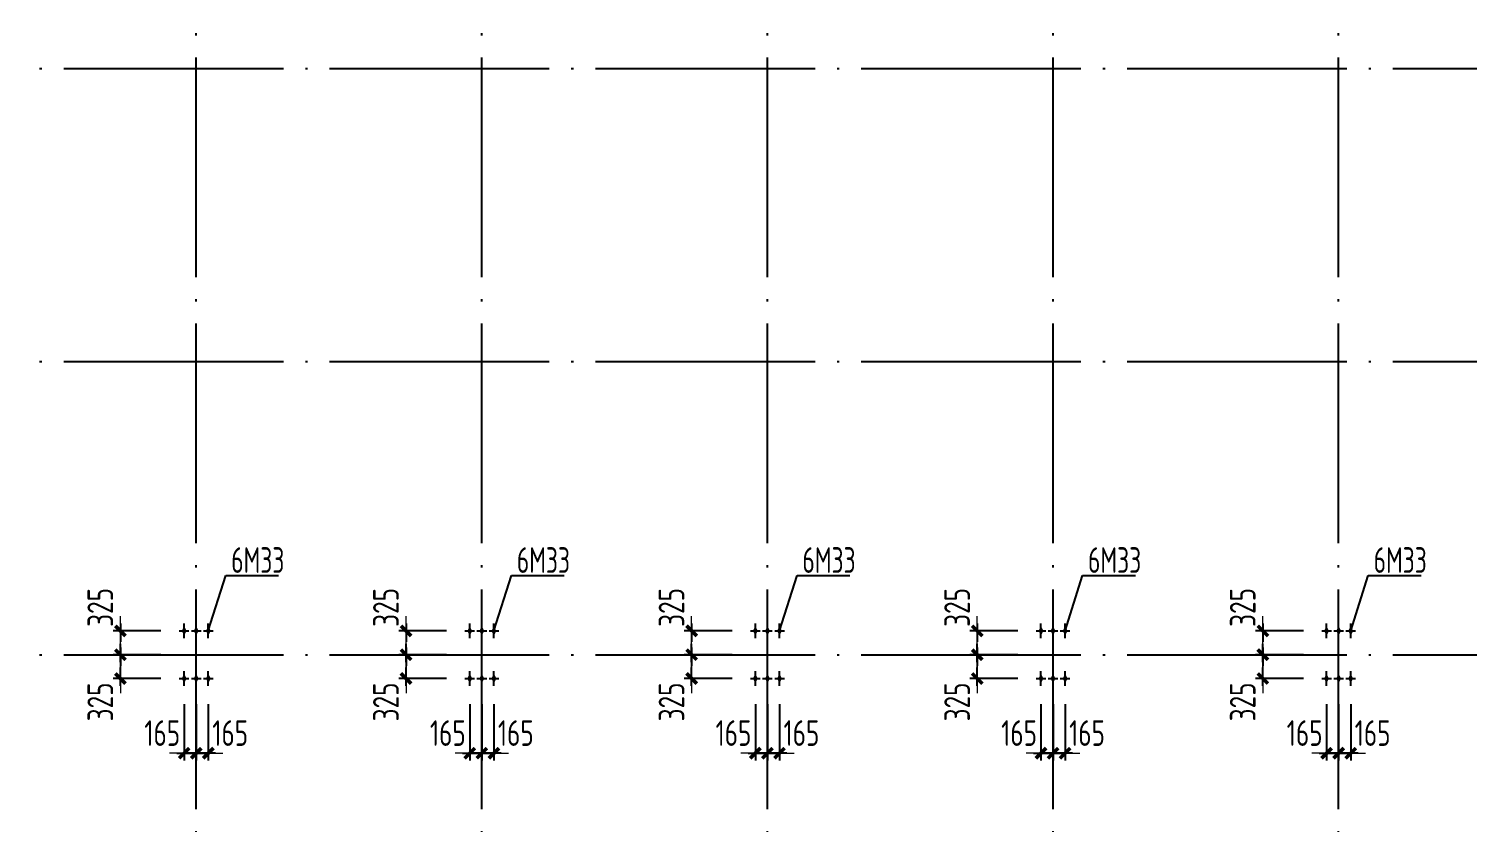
# Model space of a CAD drawing. Extents: x -2746917 to -971774, y -3334247 to -3250358.
# Drawn here: x -2082254 to -2062611, y -3295824 to -3284999 of the extents above; entities that cross this region are included whole.
import ezdxf

# ---------------------------------------------------------------- set-up
doc = ezdxf.new("R2010")
doc.units = 0
doc.header["$LTSCALE"] = 1000
doc.header["$MEASUREMENT"] = 0
doc.header["$PDMODE"] = 35
doc.linetypes.add('DOTE', pattern=[2.42, 2, -0.2, 0.02, -0.2])
doc.layers.get('0').update_dxf_attribs({"linetype": 'CONTINUOUS'})
doc.layers.get('Defpoints').update_dxf_attribs({"linetype": 'CONTINUOUS'})
for name, color, linetype in [('AXIS', 253, 'DOTE'), ('COLU', 7, 'CONTINUOUS'), ('DIM', 3, 'CONTINUOUS'), ('NUM', 7, 'CONTINUOUS'), ('TEXT', 7, 'CONTINUOUS'), ('THIN', 7, 'CONTINUOUS')]:
    doc.layers.add(name, color=color, linetype=linetype)
doc.styles.add('TSSD_Dimension', font='tssdeng.shx', dxfattribs={"width": 0.75, "bigfont": 'Hztxt.shx'})
doc.styles.add('TSSD_Rein', font='Tssdeng.shx', dxfattribs={"width": 0.75, "bigfont": 'hztxt.shx'})
doc.dimstyles.new('TSSD_100_100', dxfattribs={"dimtxt": 350, "dimasz": 100, "dimexe": 100, "dimexo": 250, "dimgap": 100, "dimtad": 1, "dimdec": 0, "dimzin": 0, "dimdsep": 46, "dimtxsty": 'TSSD_Dimension', "dimblk": '_tsdbk', "dimcen": 0, "dimdle": 100, "dimclrt": 7, "dimadec": 0, "dimazin": 0, "dimtfac": 1, "dimtdec": 0, "dimtix": 1, "dimtmove": 2, "dimatfit": 3, "dimldrblk": '_tsdbk', "dimfxl": 250, "dimtolj": 1, "dimtzin": 0, "dimlwd": 5, "dimarcsym": 0})

# ---------------------------------------------------------------- blocks, each defined once
blk = doc.blocks.new('A$C21E01B0F')
at = {"layer": 'THIN'}
for p, q in [((18, 241), (18, -299)), ((-162, -29), (198, -29))]:
    blk.add_line(p, q, dxfattribs=at)
blk.add_solid([(18, 151), (108, -29), (-72, -29), (18, -209)], dxfattribs=at)
blk = doc.blocks.new('_tsdbk')
blk.add_line((-1, 0), (1.5, 0))
at = {"const_width": 0.5}
blk.add_lwpolyline([(-0.7, -0.7), (0.7, 0.7)], dxfattribs=at)
blk = doc.blocks.new('*D1471')
at = {"layer": 'Defpoints', "color": 0, "ltscale": 1.5}
for p in [(-2080132, -3293963), (-2079967, -3293963), (-2079967, -3294883)]:
    blk.add_point(p, dxfattribs=at)
at = {"layer": 'DIM', "color": 0, "lineweight": -2, "ltscale": 1.5}
for p, q in [((-2080132, -3294213), (-2080132, -3294983)), ((-2079967, -3294213), (-2079967, -3294983))]:
    blk.add_line(p, q, dxfattribs=at)
at = {"layer": 'DIM', "color": 0, "lineweight": 5, "ltscale": 1.5}
for p, q in [((-2080232, -3294883), (-2080332, -3294883)), ((-2080132, -3294883), (-2079967, -3294883)), ((-2079867, -3294883), (-2079767, -3294883))]:
    blk.add_line(p, q, dxfattribs=at)
at = {"layer": 'DIM', "color": 0, "lineweight": 5, "ltscale": 1.5, "xscale": 100, "yscale": 100, "zscale": 100}
blk.add_blockref('_tsdbk', (-2080132, -3294883), dxfattribs=at)
at = {"layer": 'DIM', "color": 0, "lineweight": 5, "ltscale": 1.5, "xscale": 100, "yscale": 100, "zscale": 100, "rotation": 180}
blk.add_blockref('_tsdbk', (-2079967, -3294883), dxfattribs=at)
at = {"layer": 'DIM', "color": 7, "ltscale": 1.5, "insert": (-2080431, -3294608), "char_height": 350, "attachment_point": 5, "style": 'TSSD_Dimension'}
blk.add_mtext('\\A1;165', dxfattribs=at)
blk = doc.blocks.new('*D1472')
at = {"layer": 'Defpoints', "color": 0, "ltscale": 1.5}
for p in [(-2079967, -3293963), (-2079802, -3293963), (-2079802, -3294883)]:
    blk.add_point(p, dxfattribs=at)
at = {"layer": 'DIM', "color": 0, "lineweight": -2, "ltscale": 1.5}
for p, q in [((-2079967, -3294213), (-2079967, -3294983)), ((-2079802, -3294213), (-2079802, -3294983))]:
    blk.add_line(p, q, dxfattribs=at)
at = {"layer": 'DIM', "color": 0, "lineweight": 5, "ltscale": 1.5}
for p, q in [((-2080067, -3294883), (-2080167, -3294883)), ((-2079967, -3294883), (-2079802, -3294883)), ((-2079702, -3294883), (-2079602, -3294883))]:
    blk.add_line(p, q, dxfattribs=at)
at = {"layer": 'DIM', "color": 0, "lineweight": 5, "ltscale": 1.5, "xscale": 100, "yscale": 100, "zscale": 100}
blk.add_blockref('_tsdbk', (-2079967, -3294883), dxfattribs=at)
at = {"layer": 'DIM', "color": 0, "lineweight": 5, "ltscale": 1.5, "xscale": 100, "yscale": 100, "zscale": 100, "rotation": 180}
blk.add_blockref('_tsdbk', (-2079802, -3294883), dxfattribs=at)
at = {"layer": 'DIM', "color": 7, "ltscale": 1.5, "insert": (-2079503, -3294608), "char_height": 350, "attachment_point": 5, "style": 'TSSD_Dimension'}
blk.add_mtext('\\A1;165', dxfattribs=at)
blk = doc.blocks.new('*D1473')
at = {"layer": 'Defpoints', "color": 0, "ltscale": 1.5}
for p in [(-2081002, -3293539), (-2080198, -3293539), (-2080198, -3293864)]:
    blk.add_point(p, dxfattribs=at)
at = {"layer": 'DIM', "color": 0, "lineweight": 5, "ltscale": 1.5}
for p, q in [((-2081002, -3293439), (-2081002, -3293339)), ((-2081002, -3293864), (-2081002, -3293539)), ((-2081002, -3293964), (-2081002, -3294064))]:
    blk.add_line(p, q, dxfattribs=at)
at = {"layer": 'DIM', "color": 0, "lineweight": -2, "ltscale": 1.5}
for p, q in [((-2080448, -3293539), (-2081102, -3293539)), ((-2080448, -3293864), (-2081102, -3293864))]:
    blk.add_line(p, q, dxfattribs=at)
at = {"layer": 'DIM', "color": 0, "lineweight": 5, "ltscale": 1.5, "xscale": 100, "yscale": 100, "zscale": 100}
for p, rotation in [((-2081002, -3293539), 270), ((-2081002, -3293864), 90)]:
    blk.add_blockref('_tsdbk', p, dxfattribs=dict(at, rotation=rotation))
at = {"layer": 'DIM', "color": 7, "ltscale": 1.5, "insert": (-2081277, -3294183), "char_height": 350, "attachment_point": 5, "rotation": 90, "style": 'TSSD_Dimension'}
blk.add_mtext('\\A1;325', dxfattribs=at)
blk = doc.blocks.new('*D1474')
at = {"layer": 'Defpoints', "color": 0, "ltscale": 1.5}
for p in [(-2081002, -3293214), (-2080198, -3293214), (-2080198, -3293539)]:
    blk.add_point(p, dxfattribs=at)
at = {"layer": 'DIM', "color": 0, "lineweight": 5, "ltscale": 1.5}
for p, q in [((-2081002, -3293114), (-2081002, -3293014)), ((-2081002, -3293539), (-2081002, -3293214)), ((-2081002, -3293639), (-2081002, -3293739))]:
    blk.add_line(p, q, dxfattribs=at)
at = {"layer": 'DIM', "color": 0, "lineweight": -2, "ltscale": 1.5}
for p, q in [((-2080448, -3293214), (-2081102, -3293214)), ((-2080448, -3293539), (-2081102, -3293539))]:
    blk.add_line(p, q, dxfattribs=at)
at = {"layer": 'DIM', "color": 0, "lineweight": 5, "ltscale": 1.5, "xscale": 100, "yscale": 100, "zscale": 100}
for p, rotation in [((-2081002, -3293214), 270), ((-2081002, -3293539), 90)]:
    blk.add_blockref('_tsdbk', p, dxfattribs=dict(at, rotation=rotation))
at = {"layer": 'DIM', "color": 7, "ltscale": 1.5, "insert": (-2081277, -3292894), "char_height": 350, "attachment_point": 5, "rotation": 90, "style": 'TSSD_Dimension'}
blk.add_mtext('\\A1;325', dxfattribs=at)
blk = doc.blocks.new('*D1483')
at = {"layer": 'Defpoints', "color": 0, "ltscale": 1.5}
for p in [(-2076232, -3293963), (-2076067, -3293963), (-2076067, -3294883)]:
    blk.add_point(p, dxfattribs=at)
at = {"layer": 'DIM', "color": 0, "lineweight": -2, "ltscale": 1.5}
for p, q in [((-2076232, -3294213), (-2076232, -3294983)), ((-2076067, -3294213), (-2076067, -3294983))]:
    blk.add_line(p, q, dxfattribs=at)
at = {"layer": 'DIM', "color": 0, "lineweight": 5, "ltscale": 1.5}
for p, q in [((-2076332, -3294883), (-2076432, -3294883)), ((-2076232, -3294883), (-2076067, -3294883)), ((-2075967, -3294883), (-2075867, -3294883))]:
    blk.add_line(p, q, dxfattribs=at)
at = {"layer": 'DIM', "color": 0, "lineweight": 5, "ltscale": 1.5, "xscale": 100, "yscale": 100, "zscale": 100}
blk.add_blockref('_tsdbk', (-2076232, -3294883), dxfattribs=at)
at = {"layer": 'DIM', "color": 0, "lineweight": 5, "ltscale": 1.5, "xscale": 100, "yscale": 100, "zscale": 100, "rotation": 180}
blk.add_blockref('_tsdbk', (-2076067, -3294883), dxfattribs=at)
at = {"layer": 'DIM', "color": 7, "ltscale": 1.5, "insert": (-2076531, -3294608), "char_height": 350, "attachment_point": 5, "style": 'TSSD_Dimension'}
blk.add_mtext('\\A1;165', dxfattribs=at)
blk = doc.blocks.new('*D1484')
at = {"layer": 'Defpoints', "color": 0, "ltscale": 1.5}
for p in [(-2076067, -3293963), (-2075902, -3293963), (-2075902, -3294883)]:
    blk.add_point(p, dxfattribs=at)
at = {"layer": 'DIM', "color": 0, "lineweight": -2, "ltscale": 1.5}
for p, q in [((-2076067, -3294213), (-2076067, -3294983)), ((-2075902, -3294213), (-2075902, -3294983))]:
    blk.add_line(p, q, dxfattribs=at)
at = {"layer": 'DIM', "color": 0, "lineweight": 5, "ltscale": 1.5}
for p, q in [((-2076167, -3294883), (-2076267, -3294883)), ((-2076067, -3294883), (-2075902, -3294883)), ((-2075802, -3294883), (-2075702, -3294883))]:
    blk.add_line(p, q, dxfattribs=at)
at = {"layer": 'DIM', "color": 0, "lineweight": 5, "ltscale": 1.5, "xscale": 100, "yscale": 100, "zscale": 100}
blk.add_blockref('_tsdbk', (-2076067, -3294883), dxfattribs=at)
at = {"layer": 'DIM', "color": 0, "lineweight": 5, "ltscale": 1.5, "xscale": 100, "yscale": 100, "zscale": 100, "rotation": 180}
blk.add_blockref('_tsdbk', (-2075902, -3294883), dxfattribs=at)
at = {"layer": 'DIM', "color": 7, "ltscale": 1.5, "insert": (-2075603, -3294608), "char_height": 350, "attachment_point": 5, "style": 'TSSD_Dimension'}
blk.add_mtext('\\A1;165', dxfattribs=at)
blk = doc.blocks.new('*D1485')
at = {"layer": 'Defpoints', "color": 0, "ltscale": 1.5}
for p in [(-2077102, -3293539), (-2076298, -3293539), (-2076298, -3293864)]:
    blk.add_point(p, dxfattribs=at)
at = {"layer": 'DIM', "color": 0, "lineweight": 5, "ltscale": 1.5}
for p, q in [((-2077102, -3293439), (-2077102, -3293339)), ((-2077102, -3293864), (-2077102, -3293539)), ((-2077102, -3293964), (-2077102, -3294064))]:
    blk.add_line(p, q, dxfattribs=at)
at = {"layer": 'DIM', "color": 0, "lineweight": -2, "ltscale": 1.5}
for p, q in [((-2076548, -3293539), (-2077202, -3293539)), ((-2076548, -3293864), (-2077202, -3293864))]:
    blk.add_line(p, q, dxfattribs=at)
at = {"layer": 'DIM', "color": 0, "lineweight": 5, "ltscale": 1.5, "xscale": 100, "yscale": 100, "zscale": 100}
for p, rotation in [((-2077102, -3293539), 270), ((-2077102, -3293864), 90)]:
    blk.add_blockref('_tsdbk', p, dxfattribs=dict(at, rotation=rotation))
at = {"layer": 'DIM', "color": 7, "ltscale": 1.5, "insert": (-2077377, -3294183), "char_height": 350, "attachment_point": 5, "rotation": 90, "style": 'TSSD_Dimension'}
blk.add_mtext('\\A1;325', dxfattribs=at)
blk = doc.blocks.new('*D1486')
at = {"layer": 'Defpoints', "color": 0, "ltscale": 1.5}
for p in [(-2077102, -3293214), (-2076298, -3293214), (-2076298, -3293539)]:
    blk.add_point(p, dxfattribs=at)
at = {"layer": 'DIM', "color": 0, "lineweight": 5, "ltscale": 1.5}
for p, q in [((-2077102, -3293114), (-2077102, -3293014)), ((-2077102, -3293539), (-2077102, -3293214)), ((-2077102, -3293639), (-2077102, -3293739))]:
    blk.add_line(p, q, dxfattribs=at)
at = {"layer": 'DIM', "color": 0, "lineweight": -2, "ltscale": 1.5}
for p, q in [((-2076548, -3293214), (-2077202, -3293214)), ((-2076548, -3293539), (-2077202, -3293539))]:
    blk.add_line(p, q, dxfattribs=at)
at = {"layer": 'DIM', "color": 0, "lineweight": 5, "ltscale": 1.5, "xscale": 100, "yscale": 100, "zscale": 100}
for p, rotation in [((-2077102, -3293214), 270), ((-2077102, -3293539), 90)]:
    blk.add_blockref('_tsdbk', p, dxfattribs=dict(at, rotation=rotation))
at = {"layer": 'DIM', "color": 7, "ltscale": 1.5, "insert": (-2077377, -3292894), "char_height": 350, "attachment_point": 5, "rotation": 90, "style": 'TSSD_Dimension'}
blk.add_mtext('\\A1;325', dxfattribs=at)
blk = doc.blocks.new('*D1495')
at = {"layer": 'Defpoints', "color": 0, "ltscale": 1.5}
for p in [(-2072332, -3293963), (-2072167, -3293963), (-2072167, -3294883)]:
    blk.add_point(p, dxfattribs=at)
at = {"layer": 'DIM', "color": 0, "lineweight": -2, "ltscale": 1.5}
for p, q in [((-2072332, -3294213), (-2072332, -3294983)), ((-2072167, -3294213), (-2072167, -3294983))]:
    blk.add_line(p, q, dxfattribs=at)
at = {"layer": 'DIM', "color": 0, "lineweight": 5, "ltscale": 1.5}
for p, q in [((-2072432, -3294883), (-2072532, -3294883)), ((-2072332, -3294883), (-2072167, -3294883)), ((-2072067, -3294883), (-2071967, -3294883))]:
    blk.add_line(p, q, dxfattribs=at)
at = {"layer": 'DIM', "color": 0, "lineweight": 5, "ltscale": 1.5, "xscale": 100, "yscale": 100, "zscale": 100}
blk.add_blockref('_tsdbk', (-2072332, -3294883), dxfattribs=at)
at = {"layer": 'DIM', "color": 0, "lineweight": 5, "ltscale": 1.5, "xscale": 100, "yscale": 100, "zscale": 100, "rotation": 180}
blk.add_blockref('_tsdbk', (-2072167, -3294883), dxfattribs=at)
at = {"layer": 'DIM', "color": 7, "ltscale": 1.5, "insert": (-2072631, -3294608), "char_height": 350, "attachment_point": 5, "style": 'TSSD_Dimension'}
blk.add_mtext('\\A1;165', dxfattribs=at)
blk = doc.blocks.new('*D1496')
at = {"layer": 'Defpoints', "color": 0, "ltscale": 1.5}
for p in [(-2072167, -3293963), (-2072002, -3293963), (-2072002, -3294883)]:
    blk.add_point(p, dxfattribs=at)
at = {"layer": 'DIM', "color": 0, "lineweight": -2, "ltscale": 1.5}
for p, q in [((-2072167, -3294213), (-2072167, -3294983)), ((-2072002, -3294213), (-2072002, -3294983))]:
    blk.add_line(p, q, dxfattribs=at)
at = {"layer": 'DIM', "color": 0, "lineweight": 5, "ltscale": 1.5}
for p, q in [((-2072267, -3294883), (-2072367, -3294883)), ((-2072167, -3294883), (-2072002, -3294883)), ((-2071902, -3294883), (-2071802, -3294883))]:
    blk.add_line(p, q, dxfattribs=at)
at = {"layer": 'DIM', "color": 0, "lineweight": 5, "ltscale": 1.5, "xscale": 100, "yscale": 100, "zscale": 100}
blk.add_blockref('_tsdbk', (-2072167, -3294883), dxfattribs=at)
at = {"layer": 'DIM', "color": 0, "lineweight": 5, "ltscale": 1.5, "xscale": 100, "yscale": 100, "zscale": 100, "rotation": 180}
blk.add_blockref('_tsdbk', (-2072002, -3294883), dxfattribs=at)
at = {"layer": 'DIM', "color": 7, "ltscale": 1.5, "insert": (-2071703, -3294608), "char_height": 350, "attachment_point": 5, "style": 'TSSD_Dimension'}
blk.add_mtext('\\A1;165', dxfattribs=at)
blk = doc.blocks.new('*D1497')
at = {"layer": 'Defpoints', "color": 0, "ltscale": 1.5}
for p in [(-2073202, -3293539), (-2072398, -3293539), (-2072398, -3293864)]:
    blk.add_point(p, dxfattribs=at)
at = {"layer": 'DIM', "color": 0, "lineweight": 5, "ltscale": 1.5}
for p, q in [((-2073202, -3293439), (-2073202, -3293339)), ((-2073202, -3293864), (-2073202, -3293539)), ((-2073202, -3293964), (-2073202, -3294064))]:
    blk.add_line(p, q, dxfattribs=at)
at = {"layer": 'DIM', "color": 0, "lineweight": -2, "ltscale": 1.5}
for p, q in [((-2072648, -3293539), (-2073302, -3293539)), ((-2072648, -3293864), (-2073302, -3293864))]:
    blk.add_line(p, q, dxfattribs=at)
at = {"layer": 'DIM', "color": 0, "lineweight": 5, "ltscale": 1.5, "xscale": 100, "yscale": 100, "zscale": 100}
for p, rotation in [((-2073202, -3293539), 270), ((-2073202, -3293864), 90)]:
    blk.add_blockref('_tsdbk', p, dxfattribs=dict(at, rotation=rotation))
at = {"layer": 'DIM', "color": 7, "ltscale": 1.5, "insert": (-2073477, -3294183), "char_height": 350, "attachment_point": 5, "rotation": 90, "style": 'TSSD_Dimension'}
blk.add_mtext('\\A1;325', dxfattribs=at)
blk = doc.blocks.new('*D1498')
at = {"layer": 'Defpoints', "color": 0, "ltscale": 1.5}
for p in [(-2073202, -3293214), (-2072398, -3293214), (-2072398, -3293539)]:
    blk.add_point(p, dxfattribs=at)
at = {"layer": 'DIM', "color": 0, "lineweight": 5, "ltscale": 1.5}
for p, q in [((-2073202, -3293114), (-2073202, -3293014)), ((-2073202, -3293539), (-2073202, -3293214)), ((-2073202, -3293639), (-2073202, -3293739))]:
    blk.add_line(p, q, dxfattribs=at)
at = {"layer": 'DIM', "color": 0, "lineweight": -2, "ltscale": 1.5}
for p, q in [((-2072648, -3293214), (-2073302, -3293214)), ((-2072648, -3293539), (-2073302, -3293539))]:
    blk.add_line(p, q, dxfattribs=at)
at = {"layer": 'DIM', "color": 0, "lineweight": 5, "ltscale": 1.5, "xscale": 100, "yscale": 100, "zscale": 100}
for p, rotation in [((-2073202, -3293214), 270), ((-2073202, -3293539), 90)]:
    blk.add_blockref('_tsdbk', p, dxfattribs=dict(at, rotation=rotation))
at = {"layer": 'DIM', "color": 7, "ltscale": 1.5, "insert": (-2073477, -3292894), "char_height": 350, "attachment_point": 5, "rotation": 90, "style": 'TSSD_Dimension'}
blk.add_mtext('\\A1;325', dxfattribs=at)
blk = doc.blocks.new('*D1507')
at = {"layer": 'Defpoints', "color": 0, "ltscale": 1.5}
for p in [(-2068432, -3293963), (-2068267, -3293963), (-2068267, -3294883)]:
    blk.add_point(p, dxfattribs=at)
at = {"layer": 'DIM', "color": 0, "lineweight": -2, "ltscale": 1.5}
for p, q in [((-2068432, -3294213), (-2068432, -3294983)), ((-2068267, -3294213), (-2068267, -3294983))]:
    blk.add_line(p, q, dxfattribs=at)
at = {"layer": 'DIM', "color": 0, "lineweight": 5, "ltscale": 1.5}
for p, q in [((-2068532, -3294883), (-2068632, -3294883)), ((-2068432, -3294883), (-2068267, -3294883)), ((-2068167, -3294883), (-2068067, -3294883))]:
    blk.add_line(p, q, dxfattribs=at)
at = {"layer": 'DIM', "color": 0, "lineweight": 5, "ltscale": 1.5, "xscale": 100, "yscale": 100, "zscale": 100}
blk.add_blockref('_tsdbk', (-2068432, -3294883), dxfattribs=at)
at = {"layer": 'DIM', "color": 0, "lineweight": 5, "ltscale": 1.5, "xscale": 100, "yscale": 100, "zscale": 100, "rotation": 180}
blk.add_blockref('_tsdbk', (-2068267, -3294883), dxfattribs=at)
at = {"layer": 'DIM', "color": 7, "ltscale": 1.5, "insert": (-2068731, -3294608), "char_height": 350, "attachment_point": 5, "style": 'TSSD_Dimension'}
blk.add_mtext('\\A1;165', dxfattribs=at)
blk = doc.blocks.new('*D1508')
at = {"layer": 'Defpoints', "color": 0, "ltscale": 1.5}
for p in [(-2068267, -3293963), (-2068102, -3293963), (-2068102, -3294883)]:
    blk.add_point(p, dxfattribs=at)
at = {"layer": 'DIM', "color": 0, "lineweight": -2, "ltscale": 1.5}
for p, q in [((-2068267, -3294213), (-2068267, -3294983)), ((-2068102, -3294213), (-2068102, -3294983))]:
    blk.add_line(p, q, dxfattribs=at)
at = {"layer": 'DIM', "color": 0, "lineweight": 5, "ltscale": 1.5}
for p, q in [((-2068367, -3294883), (-2068467, -3294883)), ((-2068267, -3294883), (-2068102, -3294883)), ((-2068002, -3294883), (-2067902, -3294883))]:
    blk.add_line(p, q, dxfattribs=at)
at = {"layer": 'DIM', "color": 0, "lineweight": 5, "ltscale": 1.5, "xscale": 100, "yscale": 100, "zscale": 100}
blk.add_blockref('_tsdbk', (-2068267, -3294883), dxfattribs=at)
at = {"layer": 'DIM', "color": 0, "lineweight": 5, "ltscale": 1.5, "xscale": 100, "yscale": 100, "zscale": 100, "rotation": 180}
blk.add_blockref('_tsdbk', (-2068102, -3294883), dxfattribs=at)
at = {"layer": 'DIM', "color": 7, "ltscale": 1.5, "insert": (-2067803, -3294608), "char_height": 350, "attachment_point": 5, "style": 'TSSD_Dimension'}
blk.add_mtext('\\A1;165', dxfattribs=at)
blk = doc.blocks.new('*D1509')
at = {"layer": 'Defpoints', "color": 0, "ltscale": 1.5}
for p in [(-2069302, -3293539), (-2068498, -3293539), (-2068498, -3293864)]:
    blk.add_point(p, dxfattribs=at)
at = {"layer": 'DIM', "color": 0, "lineweight": 5, "ltscale": 1.5}
for p, q in [((-2069302, -3293439), (-2069302, -3293339)), ((-2069302, -3293864), (-2069302, -3293539)), ((-2069302, -3293964), (-2069302, -3294064))]:
    blk.add_line(p, q, dxfattribs=at)
at = {"layer": 'DIM', "color": 0, "lineweight": -2, "ltscale": 1.5}
for p, q in [((-2068748, -3293539), (-2069402, -3293539)), ((-2068748, -3293864), (-2069402, -3293864))]:
    blk.add_line(p, q, dxfattribs=at)
at = {"layer": 'DIM', "color": 0, "lineweight": 5, "ltscale": 1.5, "xscale": 100, "yscale": 100, "zscale": 100}
for p, rotation in [((-2069302, -3293539), 270), ((-2069302, -3293864), 90)]:
    blk.add_blockref('_tsdbk', p, dxfattribs=dict(at, rotation=rotation))
at = {"layer": 'DIM', "color": 7, "ltscale": 1.5, "insert": (-2069577, -3294183), "char_height": 350, "attachment_point": 5, "rotation": 90, "style": 'TSSD_Dimension'}
blk.add_mtext('\\A1;325', dxfattribs=at)
blk = doc.blocks.new('*D1510')
at = {"layer": 'Defpoints', "color": 0, "ltscale": 1.5}
for p in [(-2069302, -3293214), (-2068498, -3293214), (-2068498, -3293539)]:
    blk.add_point(p, dxfattribs=at)
at = {"layer": 'DIM', "color": 0, "lineweight": 5, "ltscale": 1.5}
for p, q in [((-2069302, -3293114), (-2069302, -3293014)), ((-2069302, -3293539), (-2069302, -3293214)), ((-2069302, -3293639), (-2069302, -3293739))]:
    blk.add_line(p, q, dxfattribs=at)
at = {"layer": 'DIM', "color": 0, "lineweight": -2, "ltscale": 1.5}
for p, q in [((-2068748, -3293214), (-2069402, -3293214)), ((-2068748, -3293539), (-2069402, -3293539))]:
    blk.add_line(p, q, dxfattribs=at)
at = {"layer": 'DIM', "color": 0, "lineweight": 5, "ltscale": 1.5, "xscale": 100, "yscale": 100, "zscale": 100}
for p, rotation in [((-2069302, -3293214), 270), ((-2069302, -3293539), 90)]:
    blk.add_blockref('_tsdbk', p, dxfattribs=dict(at, rotation=rotation))
at = {"layer": 'DIM', "color": 7, "ltscale": 1.5, "insert": (-2069577, -3292894), "char_height": 350, "attachment_point": 5, "rotation": 90, "style": 'TSSD_Dimension'}
blk.add_mtext('\\A1;325', dxfattribs=at)
blk = doc.blocks.new('*D1519')
at = {"layer": 'Defpoints', "color": 0, "ltscale": 1.5}
for p in [(-2064532, -3293963), (-2064367, -3293963), (-2064367, -3294883)]:
    blk.add_point(p, dxfattribs=at)
at = {"layer": 'DIM', "color": 0, "lineweight": -2, "ltscale": 1.5}
for p, q in [((-2064532, -3294213), (-2064532, -3294983)), ((-2064367, -3294213), (-2064367, -3294983))]:
    blk.add_line(p, q, dxfattribs=at)
at = {"layer": 'DIM', "color": 0, "lineweight": 5, "ltscale": 1.5}
for p, q in [((-2064632, -3294883), (-2064732, -3294883)), ((-2064532, -3294883), (-2064367, -3294883)), ((-2064267, -3294883), (-2064167, -3294883))]:
    blk.add_line(p, q, dxfattribs=at)
at = {"layer": 'DIM', "color": 0, "lineweight": 5, "ltscale": 1.5, "xscale": 100, "yscale": 100, "zscale": 100}
blk.add_blockref('_tsdbk', (-2064532, -3294883), dxfattribs=at)
at = {"layer": 'DIM', "color": 0, "lineweight": 5, "ltscale": 1.5, "xscale": 100, "yscale": 100, "zscale": 100, "rotation": 180}
blk.add_blockref('_tsdbk', (-2064367, -3294883), dxfattribs=at)
at = {"layer": 'DIM', "color": 7, "ltscale": 1.5, "insert": (-2064831, -3294608), "char_height": 350, "attachment_point": 5, "style": 'TSSD_Dimension'}
blk.add_mtext('\\A1;165', dxfattribs=at)
blk = doc.blocks.new('*D1520')
at = {"layer": 'Defpoints', "color": 0, "ltscale": 1.5}
for p in [(-2064367, -3293963), (-2064202, -3293963), (-2064202, -3294883)]:
    blk.add_point(p, dxfattribs=at)
at = {"layer": 'DIM', "color": 0, "lineweight": -2, "ltscale": 1.5}
for p, q in [((-2064367, -3294213), (-2064367, -3294983)), ((-2064202, -3294213), (-2064202, -3294983))]:
    blk.add_line(p, q, dxfattribs=at)
at = {"layer": 'DIM', "color": 0, "lineweight": 5, "ltscale": 1.5}
for p, q in [((-2064467, -3294883), (-2064567, -3294883)), ((-2064367, -3294883), (-2064202, -3294883)), ((-2064102, -3294883), (-2064002, -3294883))]:
    blk.add_line(p, q, dxfattribs=at)
at = {"layer": 'DIM', "color": 0, "lineweight": 5, "ltscale": 1.5, "xscale": 100, "yscale": 100, "zscale": 100}
blk.add_blockref('_tsdbk', (-2064367, -3294883), dxfattribs=at)
at = {"layer": 'DIM', "color": 0, "lineweight": 5, "ltscale": 1.5, "xscale": 100, "yscale": 100, "zscale": 100, "rotation": 180}
blk.add_blockref('_tsdbk', (-2064202, -3294883), dxfattribs=at)
at = {"layer": 'DIM', "color": 7, "ltscale": 1.5, "insert": (-2063903, -3294608), "char_height": 350, "attachment_point": 5, "style": 'TSSD_Dimension'}
blk.add_mtext('\\A1;165', dxfattribs=at)
blk = doc.blocks.new('*D1521')
at = {"layer": 'Defpoints', "color": 0, "ltscale": 1.5}
for p in [(-2065402, -3293539), (-2064598, -3293539), (-2064598, -3293864)]:
    blk.add_point(p, dxfattribs=at)
at = {"layer": 'DIM', "color": 0, "lineweight": 5, "ltscale": 1.5}
for p, q in [((-2065402, -3293439), (-2065402, -3293339)), ((-2065402, -3293864), (-2065402, -3293539)), ((-2065402, -3293964), (-2065402, -3294064))]:
    blk.add_line(p, q, dxfattribs=at)
at = {"layer": 'DIM', "color": 0, "lineweight": -2, "ltscale": 1.5}
for p, q in [((-2064848, -3293539), (-2065502, -3293539)), ((-2064848, -3293864), (-2065502, -3293864))]:
    blk.add_line(p, q, dxfattribs=at)
at = {"layer": 'DIM', "color": 0, "lineweight": 5, "ltscale": 1.5, "xscale": 100, "yscale": 100, "zscale": 100}
for p, rotation in [((-2065402, -3293539), 270), ((-2065402, -3293864), 90)]:
    blk.add_blockref('_tsdbk', p, dxfattribs=dict(at, rotation=rotation))
at = {"layer": 'DIM', "color": 7, "ltscale": 1.5, "insert": (-2065677, -3294183), "char_height": 350, "attachment_point": 5, "rotation": 90, "style": 'TSSD_Dimension'}
blk.add_mtext('\\A1;325', dxfattribs=at)
blk = doc.blocks.new('*D1522')
at = {"layer": 'Defpoints', "color": 0, "ltscale": 1.5}
for p in [(-2065402, -3293214), (-2064598, -3293214), (-2064598, -3293539)]:
    blk.add_point(p, dxfattribs=at)
at = {"layer": 'DIM', "color": 0, "lineweight": 5, "ltscale": 1.5}
for p, q in [((-2065402, -3293114), (-2065402, -3293014)), ((-2065402, -3293539), (-2065402, -3293214)), ((-2065402, -3293639), (-2065402, -3293739))]:
    blk.add_line(p, q, dxfattribs=at)
at = {"layer": 'DIM', "color": 0, "lineweight": -2, "ltscale": 1.5}
for p, q in [((-2064848, -3293214), (-2065502, -3293214)), ((-2064848, -3293539), (-2065502, -3293539))]:
    blk.add_line(p, q, dxfattribs=at)
at = {"layer": 'DIM', "color": 0, "lineweight": 5, "ltscale": 1.5, "xscale": 100, "yscale": 100, "zscale": 100}
for p, rotation in [((-2065402, -3293214), 270), ((-2065402, -3293539), 90)]:
    blk.add_blockref('_tsdbk', p, dxfattribs=dict(at, rotation=rotation))
at = {"layer": 'DIM', "color": 7, "ltscale": 1.5, "insert": (-2065677, -3292894), "char_height": 350, "attachment_point": 5, "rotation": 90, "style": 'TSSD_Dimension'}
blk.add_mtext('\\A1;325', dxfattribs=at)

msp = doc.modelspace()

# ---------------------------------------------------------------- linework, layer by layer
at = {"layer": 'AXIS', "ltscale": 1.5}
for p, q in [((-2079967.09, -3306538.58), (-2079967.09, -3280538.58)), ((-2076067.09, -3306538.58), (-2076067.09, -3280538.58)), ((-2072167.09, -3306538.58), (-2072167.09, -3280538.58)), ((-2068267.09, -3306538.58), (-2068267.09, -3280538.58)), ((-2064367.09, -3306538.58), (-2064367.09, -3280538.58)), ((-2092667.09, -3285538.58), (-2047767.09, -3285538.58)), ((-2092667.09, -3289538.58), (-2047767.09, -3289538.58)), ((-2092667.09, -3293538.58), (-2047767.09, -3293538.58))]:
    msp.add_line(p, q, dxfattribs=at)
at = {"layer": 'NUM'}
for p, q in [((-2079802.09, -3293213.58), (-2079563.27, -3292457.43)), ((-2079563.27, -3292457.43), (-2078841.51, -3292457.43)), ((-2075902.09, -3293213.58), (-2075663.27, -3292457.43)), ((-2075663.27, -3292457.43), (-2074941.51, -3292457.43)), ((-2072002.09, -3293213.58), (-2071763.27, -3292457.43)), ((-2071763.27, -3292457.43), (-2071041.51, -3292457.43)), ((-2068102.09, -3293213.58), (-2067863.27, -3292457.43)), ((-2067863.27, -3292457.43), (-2067141.51, -3292457.43)), ((-2064202.09, -3293213.58), (-2063963.27, -3292457.43)), ((-2063963.27, -3292457.43), (-2063241.51, -3292457.43))]:
    msp.add_line(p, q, dxfattribs=at)

# ---------------------------------------------------------------- block references
at = {"layer": 'COLU', "lineweight": 5, "xscale": -0.3675000001676381, "yscale": 0.3675000006332994, "zscale": 0.3674999999999999, "rotation": 180}
for p in [(-2080138.66, -3293224.23), (-2079973.66, -3293224.23), (-2079808.66, -3293224.23), (-2076238.66, -3293224.23), (-2076073.66, -3293224.23), (-2075908.66, -3293224.23), (-2072338.66, -3293224.23), (-2072173.66, -3293224.23), (-2072008.66, -3293224.23), (-2068438.66, -3293224.23), (-2068273.66, -3293224.23), (-2068108.66, -3293224.23), (-2064538.66, -3293224.23), (-2064373.66, -3293224.23), (-2064208.66, -3293224.23), (-2080138.66, -3293874.23), (-2079973.66, -3293874.23), (-2079808.66, -3293874.23), (-2076238.66, -3293874.23), (-2076073.66, -3293874.23), (-2075908.66, -3293874.23), (-2072338.66, -3293874.23), (-2072173.66, -3293874.23), (-2072008.66, -3293874.23), (-2068438.66, -3293874.23), (-2068273.66, -3293874.23), (-2068108.66, -3293874.23), (-2064538.66, -3293874.23), (-2064373.66, -3293874.23), (-2064208.66, -3293874.23)]:
    msp.add_blockref('A$C21E01B0F', p, dxfattribs=at)

# ---------------------------------------------------------------- texts
at = {"layer": 'TEXT', "lineweight": 5, "style": 'TSSD_Rein', "width": 0.7}
for p in [(-2079489.09, -3292422.42), (-2075589.09, -3292422.42), (-2071689.09, -3292422.42), (-2067789.09, -3292422.42), (-2063889.09, -3292422.42)]:
    msp.add_text('6M33', height=350, dxfattribs=at).set_placement(p)

# ---------------------------------------------------------------- dimensions: what is measured, and where the dimension line sits
at = {"layer": 'DIM', "ltscale": 1.5}
for base, p1, p2, picture, middle in [((-2081002.27, -3293213.58), (-2080198.24, -3293538.58), (-2080198.24, -3293213.58), '*D1474', (-2081277.27, -3292894.32)), ((-2077102.27, -3293213.58), (-2076298.24, -3293538.58), (-2076298.24, -3293213.58), '*D1486', (-2077377.27, -3292894.32)), ((-2073202.27, -3293213.58), (-2072398.24, -3293538.58), (-2072398.24, -3293213.58), '*D1498', (-2073477.27, -3292894.32)), ((-2069302.27, -3293213.58), (-2068498.24, -3293538.58), (-2068498.24, -3293213.58), '*D1510', (-2069577.27, -3292894.32)), ((-2065402.27, -3293213.58), (-2064598.24, -3293538.58), (-2064598.24, -3293213.58), '*D1522', (-2065677.27, -3292894.32)), ((-2081002.27, -3293538.58), (-2080198.24, -3293863.58), (-2080198.24, -3293538.58), '*D1473', (-2081277.27, -3294182.85)), ((-2077102.27, -3293538.58), (-2076298.24, -3293863.58), (-2076298.24, -3293538.58), '*D1485', (-2077377.27, -3294182.85)), ((-2073202.27, -3293538.58), (-2072398.24, -3293863.58), (-2072398.24, -3293538.58), '*D1497', (-2073477.27, -3294182.85)), ((-2069302.27, -3293538.58), (-2068498.24, -3293863.58), (-2068498.24, -3293538.58), '*D1509', (-2069577.27, -3294182.85)), ((-2065402.27, -3293538.58), (-2064598.24, -3293863.58), (-2064598.24, -3293538.58), '*D1521', (-2065677.27, -3294182.85))]:
    dim = msp.add_linear_dim(base=base, p1=p1, p2=p2, angle=90, dimstyle='TSSD_100_100', dxfattribs=at)
    dim.commit()
    dim.dimension.update_dxf_attribs({"geometry": picture, "text_midpoint": middle, "dimtype": 160})
for base, p1, p2, picture, middle in [((-2079967.09, -3294883), (-2080132.09, -3293962.81), (-2079967.09, -3293962.81), '*D1471', (-2080431.16, -3294608)), ((-2079802.09, -3294883), (-2079967.09, -3293962.81), (-2079802.09, -3293962.81), '*D1472', (-2079503.02, -3294608)), ((-2076067.09, -3294883), (-2076232.09, -3293962.81), (-2076067.09, -3293962.81), '*D1483', (-2076531.16, -3294608)), ((-2075902.09, -3294883), (-2076067.09, -3293962.81), (-2075902.09, -3293962.81), '*D1484', (-2075603.02, -3294608)), ((-2072167.09, -3294883), (-2072332.09, -3293962.81), (-2072167.09, -3293962.81), '*D1495', (-2072631.16, -3294608)), ((-2072002.09, -3294883), (-2072167.09, -3293962.81), (-2072002.09, -3293962.81), '*D1496', (-2071703.02, -3294608)), ((-2068267.09, -3294883), (-2068432.09, -3293962.81), (-2068267.09, -3293962.81), '*D1507', (-2068731.16, -3294608)), ((-2068102.09, -3294883), (-2068267.09, -3293962.81), (-2068102.09, -3293962.81), '*D1508', (-2067803.02, -3294608)), ((-2064367.09, -3294883), (-2064532.09, -3293962.81), (-2064367.09, -3293962.81), '*D1519', (-2064831.16, -3294608)), ((-2064202.09, -3294883), (-2064367.09, -3293962.81), (-2064202.09, -3293962.81), '*D1520', (-2063903.02, -3294608))]:
    dim = msp.add_linear_dim(base=base, p1=p1, p2=p2, dimstyle='TSSD_100_100', dxfattribs=at)
    dim.commit()
    dim.dimension.update_dxf_attribs({"geometry": picture, "text_midpoint": middle, "dimtype": 160})

doc.saveas('drawing.dxf')
